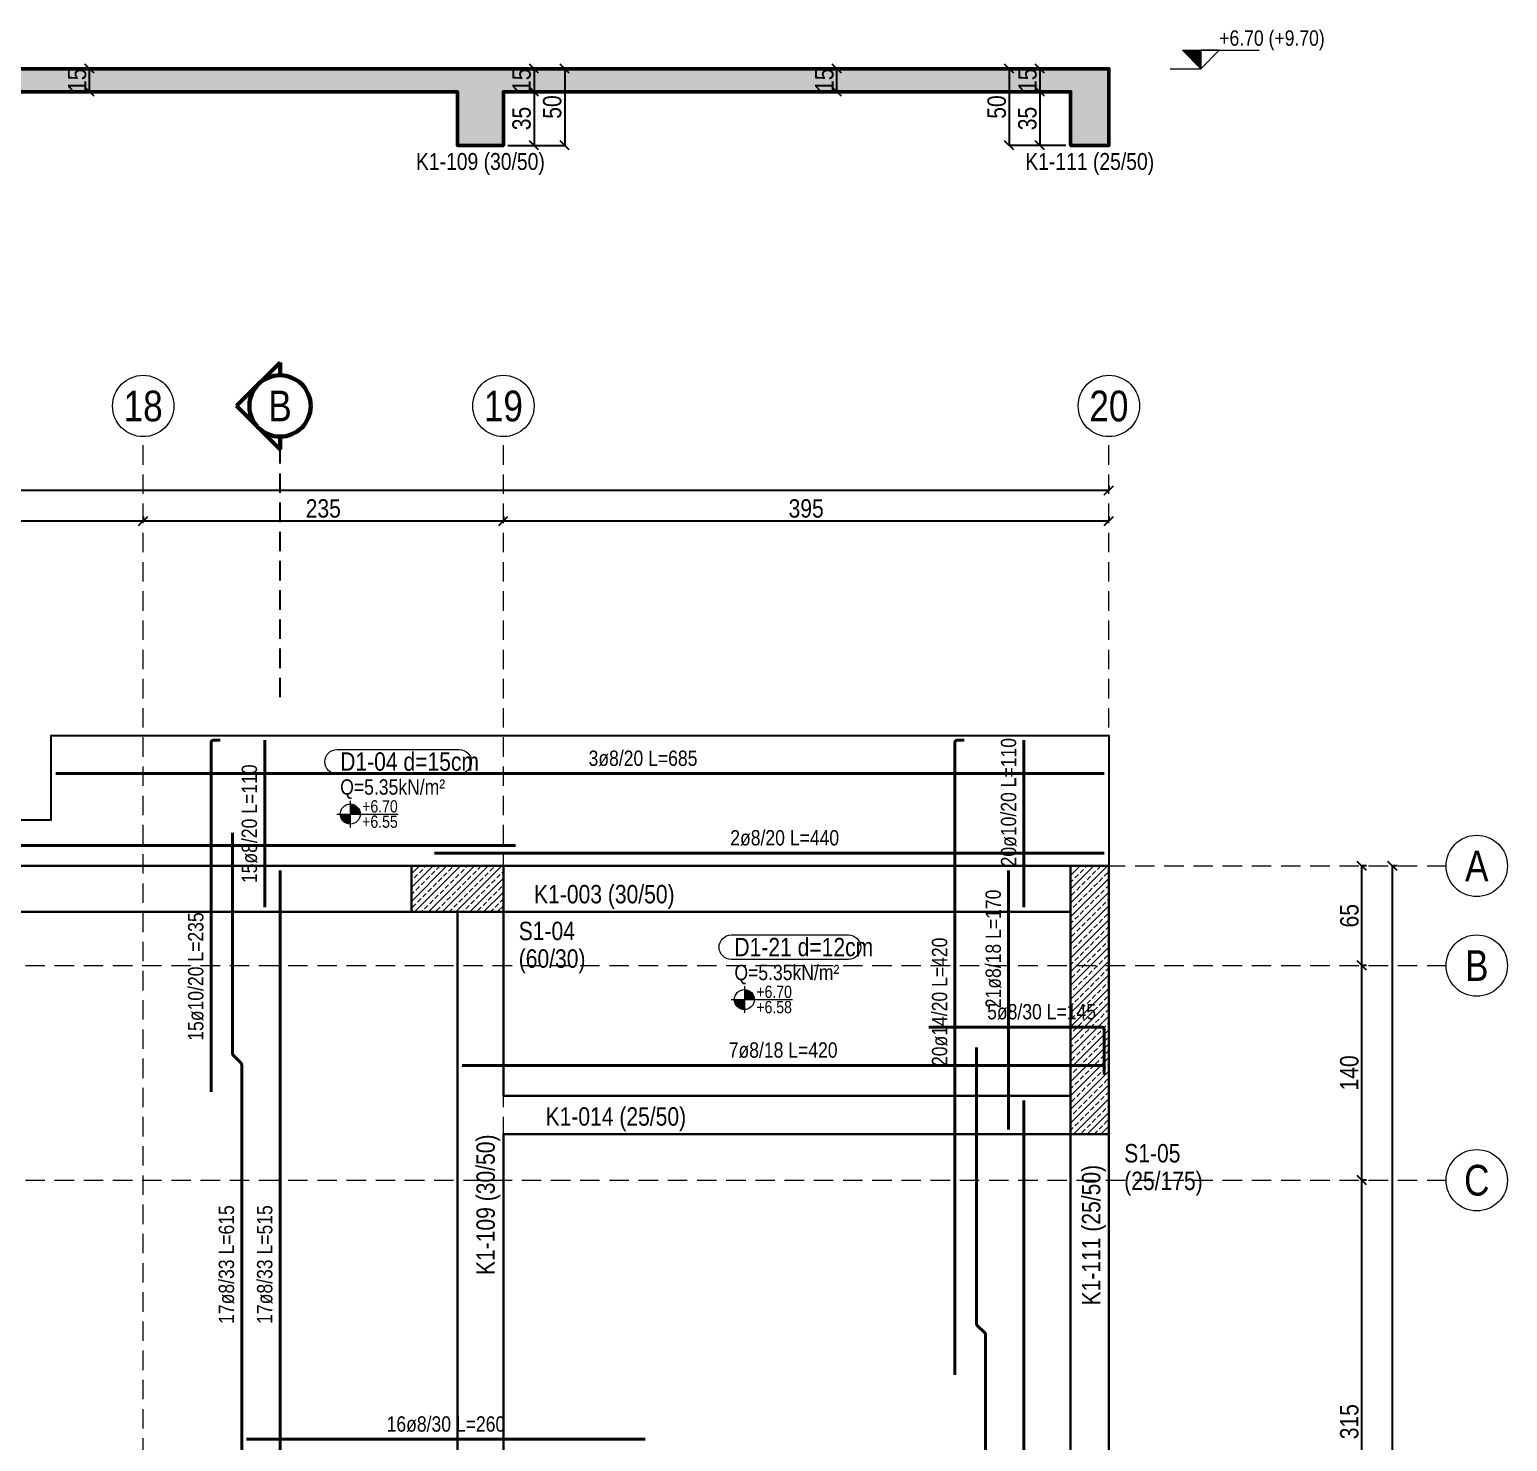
# Model space of a CAD drawing. Header units: millimetres. Extents: x 918 to 6439, y 631 to 3135.
# Drawn here: x 5435 to 6399, y 2214 to 3135 of the extents above; entities that cross this region are included whole.
import ezdxf
from ezdxf.enums import TextEntityAlignment as Align

# ---------------------------------------------------------------- set-up
doc = ezdxf.new("R2010")
doc.units = ezdxf.units.MM
doc.linetypes.add('DASHED', pattern=[19.05, 12.7, -6.35])
for name, color, linetype, lineweight in [('AKS BALONU (BEYKENT)', 7, 'Continuous', 20), ('AKS CIZGISI (BEYKENT)', 252, 'DASHED', 20), ('AKS OLCU (BEYKENT)', 200, 'Continuous', 20), ('AKS YAZISI (BEYKENT)', 3, 'Continuous', 20), ('DONATI (BEYKENT)', 4, 'Continuous', 40), ('DONATI YAZISI (BEYKENT)', 3, 'Continuous', 20), ('DOSEME ISMI (BEYKENT)', 9, 'Continuous', 20), ('DOSEME PAFTA (BEYKENT)', 3, 'Continuous', 20), ('KAT SINIRI (BEYKENT)', 41, 'Continuous', 25), ('KESIT (BEYKENT)', 151, 'Continuous', 25), ('KESIT CIZGISI (BEYKENT)', 3, 'Continuous', 50), ('KESIT ISMI (BEYKENT)', 6, 'Continuous', 20), ('KIRIS (BEYKENT)', 2, 'Continuous', 30), ('KIRIS ISMI (BEYKENT)', 40, 'Continuous', 20), ('KOLON (BEYKENT)', 3, 'Continuous', 30), ('KOLON ISMI (BEYKENT)', 91, 'Continuous', 20), ('KOT CIZGISI (BEYKENT)', 7, 'Continuous', 20), ('KOT YAZI (BEYKENT)', 7, 'Continuous', 20), ('OLCU (BEYKENT)', 14, 'Continuous', 20), ('TARAMA (BEYKENT)', 252, 'Continuous', 20), ('YUK YAZISI (BEYKENT)', 140, 'Continuous', 20)]:
    doc.layers.add(name, color=color, linetype=linetype, lineweight=lineweight)
doc.styles.add('DONATI YAZISI (BEYKENT)', font='')
doc.styles.add('YAZI (BEYKENT)', font='')
doc.styles.get('DONATI YAZISI (BEYKENT)').set_extended_font_data('Bahnschrift Light Condensed')
doc.styles.get('YAZI (BEYKENT)').set_extended_font_data('Bahnschrift Light Condensed')
doc.dimstyles.new('AKS_OLCU', dxfattribs={"dimtxt": 12, "dimasz": 3, "dimexe": 0.18, "dimexo": 3, "dimgap": 2, "dimtad": 1, "dimdec": 0, "dimrnd": 0.5, "dimzin": 12, "dimdsep": 46, "dimtxsty": 'YAZI (BEYKENT)', "dimtsz": 3, "dimcen": 0.09, "dimclrt": 7, "dimadec": 0, "dimazin": 0, "dimtfac": 1, "dimtdec": 4, "dimtix": 1, "dimtmove": 0, "dimatfit": 3, "dimfxl": 1, "dimtolj": 1, "dimtzin": 0, "dimarcsym": 0})
doc.dimstyles.new('PLAN_OLCU', dxfattribs={"dimtxt": 12, "dimasz": 3, "dimexe": 0.18, "dimexo": 3, "dimgap": 2, "dimtad": 1, "dimdec": 0, "dimrnd": 0.5, "dimzin": 12, "dimdsep": 46, "dimtxsty": 'YAZI (BEYKENT)', "dimtsz": 3, "dimcen": 0.09, "dimclrt": 7, "dimadec": 0, "dimazin": 0, "dimtfac": 1, "dimtdec": 4, "dimtix": 1, "dimtmove": 0, "dimatfit": 3, "dimfxl": 1, "dimtolj": 1, "dimtzin": 0, "dimarcsym": 0})
pattern_1 = [(45, (-160760.9784, -10846.006), (-4.49012806, 4.49012806), []), (45, (-160756.488, -10846.006), (-4.49012806, 4.49012806), [3.175, -1.5875])]

# ---------------------------------------------------------------- blocks, each defined once
blk = doc.blocks.new('*D210')
at = {"layer": 'AKS OLCU (BEYKENT)', "color": 0, "lineweight": -2, "transparency": 16777216}
for p, q in [((1401.01, 2831.57), (1407.01, 2837.57)), ((1404.01, 2837.57), (1404.01, 2834.75)), ((1404.01, 2834.57), (6139.01, 2834.57)), ((6136.01, 2831.57), (6142.01, 2837.57)), ((6139.01, 2837.57), (6139.01, 2834.75))]:
    blk.add_line(p, q, dxfattribs=at)
at = {"layer": 'DEFPOINTS', "color": 0, "transparency": 16777216}
for p in [(1404.01, 2834.57), (6139.01, 2834.57), (6139.01, 2834.57)]:
    blk.add_point(p, dxfattribs=at)
at = {"layer": 'AKS OLCU (BEYKENT)', "color": 7, "transparency": 16777216, "insert": (3771.51, 2842.69), "char_height": 12, "attachment_point": 5, "style": 'YAZI (BEYKENT)'}
blk.add_mtext('\\A1;4735', dxfattribs=at)
blk = doc.blocks.new('*D224')
at = {"layer": 'AKS OLCU (BEYKENT)', "color": 0, "lineweight": -2, "transparency": 16777216}
for p, q in [((5247.01, 2811.57), (5253.01, 2817.57)), ((5250.01, 2817.57), (5250.01, 2814.75)), ((5506.01, 2811.57), (5512.01, 2817.57)), ((5509.01, 2817.57), (5509.01, 2814.75)), ((5250.01, 2814.57), (5509.01, 2814.57))]:
    blk.add_line(p, q, dxfattribs=at)
at = {"layer": 'DEFPOINTS', "color": 0, "transparency": 16777216}
for p in [(5250.01, 2814.57), (5509.01, 2814.57), (5509.01, 2814.57)]:
    blk.add_point(p, dxfattribs=at)
at = {"layer": 'AKS OLCU (BEYKENT)', "color": 7, "transparency": 16777216, "insert": (5379.51, 2822.69), "char_height": 12, "attachment_point": 5, "style": 'YAZI (BEYKENT)'}
blk.add_mtext('\\A1;259', dxfattribs=at)
blk = doc.blocks.new('*D225')
at = {"layer": 'AKS OLCU (BEYKENT)', "color": 0, "lineweight": -2, "transparency": 16777216}
for p, q in [((5741.01, 2811.57), (5747.01, 2817.57)), ((5744.01, 2817.57), (5744.01, 2814.75)), ((6136.01, 2811.57), (6142.01, 2817.57)), ((6139.01, 2817.57), (6139.01, 2814.75)), ((5744.01, 2814.57), (6139.01, 2814.57))]:
    blk.add_line(p, q, dxfattribs=at)
at = {"layer": 'DEFPOINTS', "color": 0, "transparency": 16777216}
for p in [(5744.01, 2814.57), (6139.01, 2814.57), (6139.01, 2814.57)]:
    blk.add_point(p, dxfattribs=at)
at = {"layer": 'AKS OLCU (BEYKENT)', "color": 7, "transparency": 16777216, "insert": (5941.51, 2822.69), "char_height": 12, "attachment_point": 5, "style": 'YAZI (BEYKENT)'}
blk.add_mtext('\\A1;395', dxfattribs=at)
blk = doc.blocks.new('*D226')
at = {"layer": 'AKS OLCU (BEYKENT)', "color": 0, "lineweight": -2, "transparency": 16777216}
for p, q in [((6327.01, 2586.57), (6321.01, 2592.57)), ((6324.01, 959.57), (6324.01, 2589.57)), ((6327.01, 2589.57), (6324.19, 2589.57)), ((6327.01, 956.57), (6321.01, 962.57)), ((6327.01, 959.57), (6324.19, 959.57))]:
    blk.add_line(p, q, dxfattribs=at)
at = {"layer": 'DEFPOINTS', "color": 0, "transparency": 16777216}
for p in [(6324.01, 2589.57), (6324.01, 2589.57), (6324.01, 959.57)]:
    blk.add_point(p, dxfattribs=at)
at = {"layer": 'AKS OLCU (BEYKENT)', "color": 7, "transparency": 16777216, "insert": (6315.89, 1774.57), "char_height": 12, "attachment_point": 5, "rotation": 90, "style": 'YAZI (BEYKENT)'}
blk.add_mtext('\\A1;1630', dxfattribs=at)
blk = doc.blocks.new('*D232')
at = {"layer": 'AKS OLCU (BEYKENT)', "color": 0, "lineweight": -2, "transparency": 16777216}
for p, q in [((6307.01, 2381.57), (6301.01, 2387.57)), ((6304.01, 2069.57), (6304.01, 2384.57)), ((6307.01, 2384.57), (6304.19, 2384.57)), ((6307.01, 2066.57), (6301.01, 2072.57)), ((6307.01, 2069.57), (6304.19, 2069.57))]:
    blk.add_line(p, q, dxfattribs=at)
at = {"layer": 'DEFPOINTS', "color": 0, "transparency": 16777216}
for p in [(6304.01, 2384.57), (6304.01, 2384.57), (6304.01, 2069.57)]:
    blk.add_point(p, dxfattribs=at)
at = {"layer": 'AKS OLCU (BEYKENT)', "color": 7, "transparency": 16777216, "insert": (6295.89, 2227.07), "char_height": 12, "attachment_point": 5, "rotation": 90, "style": 'YAZI (BEYKENT)'}
blk.add_mtext('\\A1;315', dxfattribs=at)
blk = doc.blocks.new('*D233')
at = {"layer": 'AKS OLCU (BEYKENT)', "color": 0, "lineweight": -2, "transparency": 16777216}
for p, q in [((6307.01, 2521.57), (6301.01, 2527.57)), ((6304.01, 2384.57), (6304.01, 2524.57)), ((6307.01, 2524.57), (6304.19, 2524.57)), ((6307.01, 2381.57), (6301.01, 2387.57)), ((6307.01, 2384.57), (6304.19, 2384.57))]:
    blk.add_line(p, q, dxfattribs=at)
at = {"layer": 'DEFPOINTS', "color": 0, "transparency": 16777216}
for p in [(6304.01, 2524.57), (6304.01, 2524.57), (6304.01, 2384.57)]:
    blk.add_point(p, dxfattribs=at)
at = {"layer": 'AKS OLCU (BEYKENT)', "color": 7, "transparency": 16777216, "insert": (6295.89, 2454.57), "char_height": 12, "attachment_point": 5, "rotation": 90, "style": 'YAZI (BEYKENT)'}
blk.add_mtext('\\A1;140', dxfattribs=at)
blk = doc.blocks.new('*D234')
at = {"layer": 'AKS OLCU (BEYKENT)', "color": 0, "lineweight": -2, "transparency": 16777216}
for p, q in [((6307.01, 2586.57), (6301.01, 2592.57)), ((6304.01, 2524.57), (6304.01, 2589.57)), ((6307.01, 2589.57), (6304.19, 2589.57)), ((6307.01, 2521.57), (6301.01, 2527.57)), ((6307.01, 2524.57), (6304.19, 2524.57))]:
    blk.add_line(p, q, dxfattribs=at)
at = {"layer": 'DEFPOINTS', "color": 0, "transparency": 16777216}
for p in [(6304.01, 2589.57), (6304.01, 2589.57), (6304.01, 2524.57)]:
    blk.add_point(p, dxfattribs=at)
at = {"layer": 'AKS OLCU (BEYKENT)', "color": 7, "transparency": 16777216, "insert": (6295.95, 2557.07), "char_height": 12, "attachment_point": 5, "rotation": 90, "style": 'YAZI (BEYKENT)'}
blk.add_mtext('\\A1;65', dxfattribs=at)
blk = doc.blocks.new('*D237')
at = {"layer": 'AKS OLCU (BEYKENT)', "color": 0, "lineweight": -2, "transparency": 16777216}
for p, q in [((5506.01, 2811.57), (5512.01, 2817.57)), ((5509.01, 2817.57), (5509.01, 2814.75)), ((5741.01, 2811.57), (5747.01, 2817.57)), ((5744.01, 2817.57), (5744.01, 2814.75)), ((5509.01, 2814.57), (5744.01, 2814.57))]:
    blk.add_line(p, q, dxfattribs=at)
at = {"layer": 'DEFPOINTS', "color": 0, "transparency": 16777216}
for p in [(5509.01, 2814.57), (5744.01, 2814.57), (5744.01, 2814.57)]:
    blk.add_point(p, dxfattribs=at)
at = {"layer": 'AKS OLCU (BEYKENT)', "color": 7, "transparency": 16777216, "insert": (5626.51, 2822.69), "char_height": 12, "attachment_point": 5, "style": 'YAZI (BEYKENT)'}
blk.add_mtext('\\A1;235', dxfattribs=at)
blk = doc.blocks.new('*D171')
at = {"layer": 'DEFPOINTS', "color": 0, "transparency": 16777216}
for p in [(5744.01, 3109.57), (5744.01, 3094.57), (5764.01, 3094.57)]:
    blk.add_point(p, dxfattribs=at)
at = {"layer": 'OLCU (BEYKENT)', "color": 0, "lineweight": -2, "transparency": 16777216}
for p, q in [((5747.01, 3109.57), (5764.19, 3109.57)), ((5767.01, 3106.57), (5761.01, 3112.57)), ((5764.01, 3109.57), (5764.01, 3094.57)), ((5767.01, 3091.57), (5761.01, 3097.57)), ((5747.01, 3094.57), (5764.19, 3094.57))]:
    blk.add_line(p, q, dxfattribs=at)
at = {"layer": 'OLCU (BEYKENT)', "color": 7, "lineweight": 20, "transparency": 16777216, "insert": (5755.95, 3102.07), "char_height": 12, "attachment_point": 5, "rotation": 90, "style": 'YAZI (BEYKENT)'}
blk.add_mtext('\\A1;15', dxfattribs=at)
blk = doc.blocks.new('*D172')
at = {"layer": 'DEFPOINTS', "color": 0, "transparency": 16777216}
for p in [(5744.01, 3094.57), (5744.01, 3059.57), (5764.01, 3059.57)]:
    blk.add_point(p, dxfattribs=at)
at = {"layer": 'OLCU (BEYKENT)', "color": 0, "lineweight": -2, "transparency": 16777216}
for p, q in [((5767.01, 3091.57), (5761.01, 3097.57)), ((5747.01, 3094.57), (5764.19, 3094.57)), ((5764.01, 3094.57), (5764.01, 3059.57)), ((5747.01, 3059.57), (5764.19, 3059.57)), ((5767.01, 3056.57), (5761.01, 3062.57))]:
    blk.add_line(p, q, dxfattribs=at)
at = {"layer": 'OLCU (BEYKENT)', "color": 7, "lineweight": 20, "transparency": 16777216, "insert": (5755.89, 3077.07), "char_height": 12, "attachment_point": 5, "rotation": 90, "style": 'YAZI (BEYKENT)'}
blk.add_mtext('\\A1;35', dxfattribs=at)
blk = doc.blocks.new('*D173')
at = {"layer": 'DEFPOINTS', "color": 0, "transparency": 16777216}
for p in [(5744.01, 3109.57), (5744.01, 3059.57), (5784.01, 3059.57)]:
    blk.add_point(p, dxfattribs=at)
at = {"layer": 'OLCU (BEYKENT)', "color": 0, "lineweight": -2, "transparency": 16777216}
for p, q in [((5747.01, 3109.57), (5784.19, 3109.57)), ((5787.01, 3106.57), (5781.01, 3112.57)), ((5784.01, 3109.57), (5784.01, 3059.57)), ((5747.01, 3059.57), (5784.19, 3059.57)), ((5787.01, 3056.57), (5781.01, 3062.57))]:
    blk.add_line(p, q, dxfattribs=at)
at = {"layer": 'OLCU (BEYKENT)', "color": 7, "lineweight": 20, "transparency": 16777216, "insert": (5775.89, 3084.57), "char_height": 12, "attachment_point": 5, "rotation": 90, "style": 'YAZI (BEYKENT)'}
blk.add_mtext('\\A1;50', dxfattribs=at)
blk = doc.blocks.new('*D174')
at = {"layer": 'DEFPOINTS', "color": 0, "transparency": 16777216}
for p in [(6114.01, 3109.57), (6094.01, 3094.57), (6114.01, 3094.57)]:
    blk.add_point(p, dxfattribs=at)
at = {"layer": 'OLCU (BEYKENT)', "color": 0, "lineweight": -2, "transparency": 16777216}
for p, q in [((6097.01, 3106.57), (6091.01, 3112.57)), ((6111.01, 3109.57), (6093.83, 3109.57)), ((6094.01, 3109.57), (6094.01, 3094.57)), ((6097.01, 3091.57), (6091.01, 3097.57)), ((6111.01, 3094.57), (6093.83, 3094.57))]:
    blk.add_line(p, q, dxfattribs=at)
at = {"layer": 'OLCU (BEYKENT)', "color": 7, "lineweight": 20, "transparency": 16777216, "insert": (6085.95, 3102.07), "char_height": 12, "attachment_point": 5, "rotation": 90, "style": 'YAZI (BEYKENT)'}
blk.add_mtext('\\A1;15', dxfattribs=at)
blk = doc.blocks.new('*D175')
at = {"layer": 'DEFPOINTS', "color": 0, "transparency": 16777216}
for p in [(6114.01, 3094.57), (6094.01, 3059.57), (6114.01, 3059.57)]:
    blk.add_point(p, dxfattribs=at)
at = {"layer": 'OLCU (BEYKENT)', "color": 0, "lineweight": -2, "transparency": 16777216}
for p, q in [((6097.01, 3091.57), (6091.01, 3097.57)), ((6111.01, 3094.57), (6093.83, 3094.57)), ((6094.01, 3094.57), (6094.01, 3059.57)), ((6097.01, 3056.57), (6091.01, 3062.57)), ((6111.01, 3059.57), (6093.83, 3059.57))]:
    blk.add_line(p, q, dxfattribs=at)
at = {"layer": 'OLCU (BEYKENT)', "color": 7, "lineweight": 20, "transparency": 16777216, "insert": (6085.89, 3077.07), "char_height": 12, "attachment_point": 5, "rotation": 90, "style": 'YAZI (BEYKENT)'}
blk.add_mtext('\\A1;35', dxfattribs=at)
blk = doc.blocks.new('*D176')
at = {"layer": 'DEFPOINTS', "color": 0, "transparency": 16777216}
for p in [(6114.01, 3109.57), (6074.01, 3059.57), (6114.01, 3059.57)]:
    blk.add_point(p, dxfattribs=at)
at = {"layer": 'OLCU (BEYKENT)', "color": 0, "lineweight": -2, "transparency": 16777216}
for p, q in [((6077.01, 3106.57), (6071.01, 3112.57)), ((6111.01, 3109.57), (6073.83, 3109.57)), ((6074.01, 3109.57), (6074.01, 3059.57)), ((6077.01, 3056.57), (6071.01, 3062.57)), ((6111.01, 3059.57), (6073.83, 3059.57))]:
    blk.add_line(p, q, dxfattribs=at)
at = {"layer": 'OLCU (BEYKENT)', "color": 7, "lineweight": 20, "transparency": 16777216, "insert": (6065.89, 3084.57), "char_height": 12, "attachment_point": 5, "rotation": 90, "style": 'YAZI (BEYKENT)'}
blk.add_mtext('\\A1;50', dxfattribs=at)
blk = doc.blocks.new('*D178')
at = {"layer": 'DEFPOINTS', "color": 0, "transparency": 16777216}
for p in [(5454.01, 3109.57), (5474.01, 3109.57), (5454.01, 3094.57)]:
    blk.add_point(p, dxfattribs=at)
at = {"layer": 'OLCU (BEYKENT)', "color": 0, "lineweight": -2, "transparency": 16777216}
for p, q in [((5457.01, 3109.57), (5474.19, 3109.57)), ((5477.01, 3106.57), (5471.01, 3112.57)), ((5474.01, 3094.57), (5474.01, 3109.57)), ((5477.01, 3091.57), (5471.01, 3097.57)), ((5457.01, 3094.57), (5474.19, 3094.57))]:
    blk.add_line(p, q, dxfattribs=at)
at = {"layer": 'OLCU (BEYKENT)', "color": 7, "lineweight": 20, "transparency": 16777216, "insert": (5465.95, 3102.07), "char_height": 12, "attachment_point": 5, "rotation": 90, "style": 'YAZI (BEYKENT)'}
blk.add_mtext('\\A1;15', dxfattribs=at)
blk = doc.blocks.new('*D188')
at = {"layer": 'DEFPOINTS', "color": 0, "transparency": 16777216}
for p in [(5941.51, 3109.57), (5961.51, 3109.57), (5941.51, 3094.57)]:
    blk.add_point(p, dxfattribs=at)
at = {"layer": 'OLCU (BEYKENT)', "color": 0, "lineweight": -2, "transparency": 16777216}
for p, q in [((5944.51, 3109.57), (5961.69, 3109.57)), ((5964.51, 3106.57), (5958.51, 3112.57)), ((5961.51, 3094.57), (5961.51, 3109.57)), ((5964.51, 3091.57), (5958.51, 3097.57)), ((5944.51, 3094.57), (5961.69, 3094.57))]:
    blk.add_line(p, q, dxfattribs=at)
at = {"layer": 'OLCU (BEYKENT)', "color": 7, "lineweight": 20, "transparency": 16777216, "insert": (5953.45, 3102.07), "char_height": 12, "attachment_point": 5, "rotation": 90, "style": 'YAZI (BEYKENT)'}
blk.add_mtext('\\A1;15', dxfattribs=at)

msp = doc.modelspace()

# ---------------------------------------------------------------- hatches: boundary and pattern name
at = {"layer": 'KOT CIZGISI (BEYKENT)'}
msp.add_hatch(color=250, dxfattribs=at).paths.add_polyline_path([(6199.01, 3109.57), (6187.01, 3121.57), (6199.01, 3121.57)])
at = {"layer": 'KOT CIZGISI (BEYKENT)', "true_color": 0x000000}
h = msp.add_hatch(color=18, dxfattribs=at)
h.dxf.hatch_style = 1
h.paths.add_polyline_path([(5644.08, 2623.38), (5637.56, 2623.38, 0.414214), (5644.08, 2616.86)])
h = msp.add_hatch(color=18, dxfattribs=at)
h.dxf.hatch_style = 1
h.paths.add_polyline_path([(5644.08, 2629.9), (5644.08, 2623.38), (5650.6, 2623.38, 0.414214)])
h = msp.add_hatch(color=18, dxfattribs=at)
h.dxf.hatch_style = 1
h.paths.add_polyline_path([(5901.23, 2508.91), (5901.23, 2502.39), (5907.76, 2502.39, 0.414214)])
h = msp.add_hatch(color=18, dxfattribs=at)
h.dxf.hatch_style = 1
h.paths.add_polyline_path([(5901.23, 2502.39), (5894.71, 2502.39, 0.414214), (5901.23, 2495.87)])
at = {"layer": 'TARAMA (BEYKENT)'}
h = msp.add_hatch(dxfattribs=at)
h.set_pattern_fill('ANSI33', color=256, style=0)
h.set_pattern_definition([(45, (-155060.9784, -10846.006), (-4.49012806, 4.49012806), []), (45, (-155056.488, -10846.006), (-4.49012806, 4.49012806), [3.175, -1.5875])])
h.paths.add_polyline_path([(1404.01, 3109.57), (6139.01, 3109.57), (6139.01, 3059.57), (6114.01, 3059.57), (6114.01, 3094.57), (5744.01, 3094.57), (5744.01, 3059.57), (5714.01, 3059.57), (5714.01, 3094.57), (5164.01, 3094.57), (5164.01, 3059.57), (5139.01, 3059.57), (5139.01, 3094.57), (4869.01, 3094.57), (4869.01, 3059.57), (4844.01, 3059.57), (4844.01, 3094.57), (4574.01, 3094.57), (4574.01, 3059.57), (4549.01, 3059.57), (4549.01, 3094.57), (4169.01, 3094.57), (4169.01, 3059.57), (4139.01, 3059.57), (4139.01, 3094.57), (3594.01, 3094.57), (3594.01, 3059.57), (3569.01, 3059.57), (3569.01, 3094.57), (3294.01, 3094.57), (3294.01, 3059.57), (3269.01, 3059.57), (3269.01, 3094.57), (2999.01, 3094.57), (2999.01, 3059.57), (2974.01, 3059.57), (2974.01, 3094.57), (2699.01, 3094.57), (2699.01, 3059.57), (2674.01, 3059.57), (2674.01, 3094.57), (2399.01, 3094.57), (2399.01, 3059.57), (2374.01, 3059.57), (2374.01, 3094.57), (1829.01, 3094.57), (1829.01, 3059.57), (1799.01, 3059.57), (1799.01, 3094.57), (1429.01, 3094.57), (1429.01, 3059.57), (1404.01, 3059.57)])
h = msp.add_hatch(dxfattribs=at)
h.set_pattern_fill('ANSI33', color=256, style=0)
h.set_pattern_definition(pattern_1)
h.paths.add_polyline_path([(5684.01, 2559.57), (5744.01, 2559.57), (5744.01, 2589.57), (5684.01, 2589.57)])
h = msp.add_hatch(dxfattribs=at)
h.set_pattern_fill('ANSI33', color=256, style=0)
h.set_pattern_definition(pattern_1)
h.paths.add_polyline_path([(6114.01, 2414.57), (6139.01, 2414.57), (6139.01, 2589.57), (6114.01, 2589.57)])

# ---------------------------------------------------------------- linework, layer by layer
at = {"layer": 'AKS BALONU (BEYKENT)'}
for centre in [(5509.01, 2889.57), (5744.01, 2889.57), (6139.01, 2889.57), (6379.01, 2589.57), (6379.01, 2524.57), (6379.01, 2384.57)]:
    msp.add_circle(centre, 20, dxfattribs=at)
at = {"layer": 'AKS CIZGISI (BEYKENT)'}
for p, q in [((5509.01, 679.57), (5509.01, 2869.57)), ((5744.01, 679.57), (5744.01, 2869.57)), ((6139.01, 679.57), (6139.01, 2869.57)), ((1184.01, 2589.57), (6359.01, 2589.57)), ((1184.01, 2524.57), (6359.01, 2524.57)), ((1184.01, 2384.57), (6359.01, 2384.57))]:
    msp.add_line(p, q, dxfattribs=at)
at = {"layer": 'DONATI (BEYKENT)'}
for points in [[(5553.28, 2442.32), (5553.28, 2670.07, -0.414214), (5554.78, 2671.57), (5559.28, 2671.57)], [(6038.54, 2257.57), (6038.54, 2670.07, -0.414214), (6040.04, 2671.57), (6044.54, 2671.57)], [(5567.28, 2000.32), (5567.28, 2186.95, -0.198912), (5567.72, 2188.01), (5572.84, 2193.13, 0.198912), (5573.28, 2194.19), (5573.28, 2459.95, 0.198912), (5572.84, 2461.01), (5567.72, 2466.13, -0.198912), (5567.28, 2467.19), (5567.28, 2611.07)], [(6021.51, 2484.49), (6134.51, 2484.49, -0.414214), (6136.01, 2482.99), (6136.01, 2453.49)], [(6052.54, 1605.57), (6052.54, 1917.95, -0.198912), (6052.97, 1919.01), (6058.1, 1924.13, 0.198912), (6058.54, 1925.19), (6058.54, 2283.95, 0.198912), (6058.1, 2285.01), (6052.97, 2290.13, -0.198912), (6052.54, 2291.19), (6052.54, 2471.07)]]:
    msp.add_lwpolyline(points, format="xyb", dxfattribs=at)
for points in [[(5588.28, 2671.57), (5588.28, 2562.57)], [(6083.54, 2671.57), (6083.54, 2562.57)], [(6136.01, 2649.82), (5452.01, 2649.82)], [(5752.01, 2602.95), (4552.01, 2602.95)], [(6136.01, 2597.95), (5699.01, 2597.95)], [(5598.28, 2586.57), (5598.28, 2072.57)], [(6073.54, 2586.57), (6073.54, 2417.57)], [(6136.01, 2459.49), (5717.01, 2459.49)], [(6083.54, 2436.57), (6083.54, 1767.57)], [(5836.51, 2215.57), (5576.51, 2215.57)]]:
    msp.add_lwpolyline(points, dxfattribs=at)
at = {"layer": 'DOSEME PAFTA (BEYKENT)'}
for points in [[(5635.56, 2665.54), (5715.08, 2665.54, -1), (5715.08, 2649.54), (5635.56, 2649.54, -1)], [(5892.71, 2544.55), (5969.1, 2544.55, -1), (5969.1, 2528.55), (5892.71, 2528.55, -1)]]:
    msp.add_lwpolyline(points, format="xyb", close=True, dxfattribs=at)
at = {"layer": 'KAT SINIRI (BEYKENT)'}
msp.add_lwpolyline([(3884.01, 2609.57), (4549.01, 2609.57), (4549.01, 2619.57), (5449.01, 2619.57), (5449.01, 2674.57), (6139.01, 2674.57), (6139.01, 1814.57), (6159.01, 1814.57), (6159.01, 1764.57), (6139.01, 1764.57), (6139.01, 1714.57), (6159.01, 1714.57), (6159.01, 1664.57), (6139.01, 1664.57), (6139.01, 874.57), (5449.01, 874.57), (5449.01, 929.57), (4549.01, 929.57), (4549.01, 939.57), (3884.01, 939.57)], dxfattribs=at)
at = {"layer": 'KESIT (BEYKENT)', "lineweight": 60}
for points in [[(5570, 2889.57), (5598.28, 2917.85)], [(5598.28, 2917.85), (5598.28, 2909.57)], [(5598.28, 2861.28), (5570, 2889.57)], [(5598.28, 2869.57), (5598.28, 2861.28)]]:
    msp.add_lwpolyline(points, dxfattribs=at)
at = {"layer": 'KESIT (BEYKENT)', "linetype": 'DASHED'}
msp.add_lwpolyline([(5598.28, 2699.57), (5598.28, 2869.57)], dxfattribs=at)
at = {"layer": 'KESIT (BEYKENT)', "lineweight": 60}
msp.add_circle((5598.28, 2889.57), 20, dxfattribs=at)
at = {"layer": 'KESIT CIZGISI (BEYKENT)'}
msp.add_lwpolyline([(1404.01, 3109.57), (6139.01, 3109.57), (6139.01, 3059.57), (6114.01, 3059.57), (6114.01, 3094.57), (5744.01, 3094.57), (5744.01, 3059.57), (5714.01, 3059.57), (5714.01, 3094.57), (5164.01, 3094.57), (5164.01, 3059.57), (5139.01, 3059.57), (5139.01, 3094.57), (4869.01, 3094.57), (4869.01, 3059.57), (4844.01, 3059.57), (4844.01, 3094.57), (4574.01, 3094.57), (4574.01, 3059.57), (4549.01, 3059.57), (4549.01, 3094.57), (4169.01, 3094.57)], dxfattribs=at)
at = {"layer": 'KIRIS (BEYKENT)'}
for p, q in [((5164.01, 2589.57), (5684.01, 2589.57)), ((5744.01, 2589.57), (6114.01, 2589.57)), ((5684.01, 2559.57), (5164.01, 2559.57)), ((5714.01, 2129.57), (5714.01, 2559.57)), ((6114.01, 2559.57), (5744.01, 2559.57)), ((5744.01, 2559.57), (5744.01, 2439.57)), ((5744.01, 2439.57), (6114.01, 2439.57)), ((6114.01, 2414.57), (5744.01, 2414.57)), ((5744.01, 2414.57), (5744.01, 2129.57)), ((6114.01, 1824.57), (6114.01, 2414.57)), ((6139.01, 2414.57), (6139.01, 1824.57))]:
    msp.add_line(p, q, dxfattribs=at)
at = {"layer": 'KOLON (BEYKENT)'}
for points in [[(5684.01, 2559.57), (5744.01, 2559.57), (5744.01, 2589.57), (5684.01, 2589.57)], [(6114.01, 2414.57), (6139.01, 2414.57), (6139.01, 2589.57), (6114.01, 2589.57)]]:
    msp.add_lwpolyline(points, close=True, dxfattribs=at)
at = {"layer": 'KOT CIZGISI (BEYKENT)'}
for p, q in [((6187.01, 3121.57), (6211.01, 3121.57)), ((6199.01, 3109.57), (6211.01, 3121.57)), ((6211.01, 3121.57), (6199.01, 3121.57)), ((6211.01, 3121.57), (6237.01, 3121.57)), ((6179.01, 3109.57), (6199.01, 3109.57)), ((5644.08, 2632.08), (5644.08, 2614.69)), ((5635.39, 2623.38), (5675.39, 2623.38)), ((5901.23, 2511.09), (5901.23, 2493.69)), ((5892.54, 2502.39), (5932.54, 2502.39))]:
    msp.add_line(p, q, dxfattribs=at)
msp.add_lwpolyline([(6199.01, 3109.57), (6187.01, 3121.57), (6199.01, 3121.57)], close=True, dxfattribs=at)
for centre in [(5644.08, 2623.38), (5901.23, 2502.39)]:
    msp.add_circle(centre, 6.52, dxfattribs=at)

# ---------------------------------------------------------------- texts
at = {"layer": 'AKS YAZISI (BEYKENT)', "style": 'YAZI (BEYKENT)'}
for s, p in [('18', (5509.01, 2889.57)), ('19', (5744.01, 2889.57)), ('20', (6139.01, 2889.57)), ('A', (6379.01, 2589.57)), ('B', (6379.01, 2524.57)), ('C', (6379.01, 2384.57))]:
    msp.add_text(s, height=20, dxfattribs=at).set_placement(p, align=Align.MIDDLE_CENTER)
at = {"layer": 'DONATI YAZISI (BEYKENT)', "style": 'DONATI YAZISI (BEYKENT)'}
for s, p in [('20ø10/20 L=110', (6073.54, 2631.14)), ('15ø8/20 L=110', (5578.28, 2617.07)), ('21ø8/18 L=170', (6063.54, 2535.44)), ('15ø10/20 L=235', (5543.28, 2517.43)), ('20ø14/20 L=420', (6028.54, 2500.95)), ('17ø8/33 L=615', (5563.28, 2329.57)), ('17ø8/33 L=515', (5588.28, 2329.57))]:
    msp.add_text(s, height=10, rotation=90, dxfattribs=at).set_placement(p, align=Align.MIDDLE_CENTER)
for s, p in [('3ø8/20 L=685', (5835.07, 2659.82)), ('2ø8/20 L=440', (5927.51, 2607.95)), ('5ø8/30 L=145', (6095.1, 2494.49)), ('7ø8/18 L=420', (5926.51, 2469.49)), ('16ø8/30 L=260', (5706.51, 2225.57))]:
    msp.add_text(s, height=10, dxfattribs=at).set_placement(p, align=Align.MIDDLE_CENTER)
at = {"layer": 'DOSEME ISMI (BEYKENT)', "style": 'YAZI (BEYKENT)'}
for s, p in [('D1-04 d=15cm', (5637.56, 2648.06)), ('D1-21 d=12cm', (5894.71, 2527.07))]:
    msp.add_text(s, height=12, dxfattribs=at).set_placement(p, align=Align.BOTTOM_LEFT)
at = {"layer": 'KESIT ISMI (BEYKENT)', "lineweight": 20, "style": 'YAZI (BEYKENT)'}
msp.add_text('B', height=20, dxfattribs=at).set_placement((5598.28, 2889.57), align=Align.MIDDLE_CENTER)
at = {"layer": 'KIRIS ISMI (BEYKENT)', "style": 'YAZI (BEYKENT)'}
for s, p in [('K1-109 (30/50)', (5729.01, 3054.57)), ('K1-111 (25/50)', (6126.51, 3054.57))]:
    msp.add_text(s, height=11, dxfattribs=at).set_placement(p, align=Align.TOP_CENTER)
for s, p in [('K1-003 (30/50)', (5764.01, 2561.57)), ('K1-014 (25/50)', (5771.51, 2416.57))]:
    msp.add_text(s, height=12, dxfattribs=at).set_placement(p, align=Align.BOTTOM_LEFT)
for s, p in [('K1-109 (30/50)', (5742.01, 2414.4)), ('K1-111 (25/50)', (6137.01, 2394.57))]:
    msp.add_text(s, height=12, rotation=90, dxfattribs=at).set_placement(p, align=Align.BOTTOM_RIGHT)
at = {"layer": 'KOLON ISMI (BEYKENT)', "style": 'YAZI (BEYKENT)'}
for s, p in [('S1-04', (5754.01, 2537.57)), ('(60/30)', (5754.01, 2519.57)), ('S1-05', (6149.01, 2392.57)), ('(25/175)', (6149.01, 2374.57))]:
    msp.add_text(s, height=12, dxfattribs=at).set_placement(p, align=Align.BOTTOM_LEFT)
at = {"layer": 'KOT YAZI (BEYKENT)', "style": 'YAZI (BEYKENT)'}
for s, height, p in [('+6.70 (+9.70)', 10, (6211.01, 3121.57)), ('+6.70', 8, (5651.89, 2622.06)), ('+6.55', 8, (5651.89, 2612.06)), ('+6.70', 8, (5909.04, 2501.07)), ('+6.58', 8, (5909.04, 2491.07))]:
    msp.add_text(s, height=height, dxfattribs=at).set_placement(p, align=Align.BOTTOM_LEFT)
at = {"layer": 'YUK YAZISI (BEYKENT)', "style": 'YAZI (BEYKENT)'}
for p in [(5637.56, 2633.06), (5894.71, 2512.07)]:
    msp.add_text('Q=5.35kN/m²', height=10, dxfattribs=at).set_placement(p, align=Align.BOTTOM_LEFT)

# ---------------------------------------------------------------- dimensions: what is measured, and where the dimension line sits
at = {"layer": 'AKS OLCU (BEYKENT)'}
for p1, p2, picture, middle in [((1404.01, 2834.57), (6139.01, 2834.57), '*D210', (3771.51, 2842.69)), ((5250.01, 2814.57), (5509.01, 2814.57), '*D224', (5379.51, 2822.69)), ((5744.01, 2814.57), (6139.01, 2814.57), '*D225', (5941.51, 2822.69)), ((6304.01, 2524.57), (6304.01, 2589.57), '*D234', (6295.95, 2557.07)), ((6324.01, 959.57), (6324.01, 2589.57), '*D226', (6315.89, 1774.57)), ((6304.01, 2384.57), (6304.01, 2524.57), '*D233', (6295.89, 2454.57)), ((6304.01, 2069.57), (6304.01, 2384.57), '*D232', (6295.89, 2227.07))]:
    dim = msp.add_aligned_dim(p1=p1, p2=p2, distance=0, dimstyle='AKS_OLCU', dxfattribs=at)
    dim.commit()
    dim.dimension.update_dxf_attribs({"geometry": picture, "text_midpoint": middle})
dim = msp.add_linear_dim(base=(5744.01, 2814.57), p1=(5509.01, 2814.57), p2=(5744.01, 2814.57), angle=180, dimstyle='AKS_OLCU', override={"dimtmove": 1}, dxfattribs=at)
dim.commit()
dim.dimension.update_dxf_attribs({"geometry": '*D237', "text_midpoint": (5626.51, 2822.69)})
at = {"layer": 'OLCU (BEYKENT)', "lineweight": 20}
for p1, p2, distance, picture, middle in [((5454.01, 3094.57), (5454.01, 3109.57), -20, '*D178', (5465.95, 3102.07)), ((5744.01, 3109.57), (5744.01, 3094.57), 20, '*D171', (5755.95, 3102.07)), ((5744.01, 3109.57), (5744.01, 3059.57), 40, '*D173', (5775.89, 3084.57)), ((5941.51, 3094.57), (5941.51, 3109.57), -20, '*D188', (5953.45, 3102.07)), ((6114.01, 3109.57), (6114.01, 3059.57), -40, '*D176', (6065.89, 3084.57)), ((6114.01, 3109.57), (6114.01, 3094.57), -20, '*D174', (6085.95, 3102.07)), ((5744.01, 3094.57), (5744.01, 3059.57), 20, '*D172', (5755.89, 3077.07)), ((6114.01, 3094.57), (6114.01, 3059.57), -20, '*D175', (6085.89, 3077.07))]:
    dim = msp.add_aligned_dim(p1=p1, p2=p2, distance=distance, dimstyle='PLAN_OLCU', dxfattribs=at)
    dim.commit()
    dim.dimension.update_dxf_attribs({"geometry": picture, "text_midpoint": middle})

doc.saveas('drawing.dxf')
